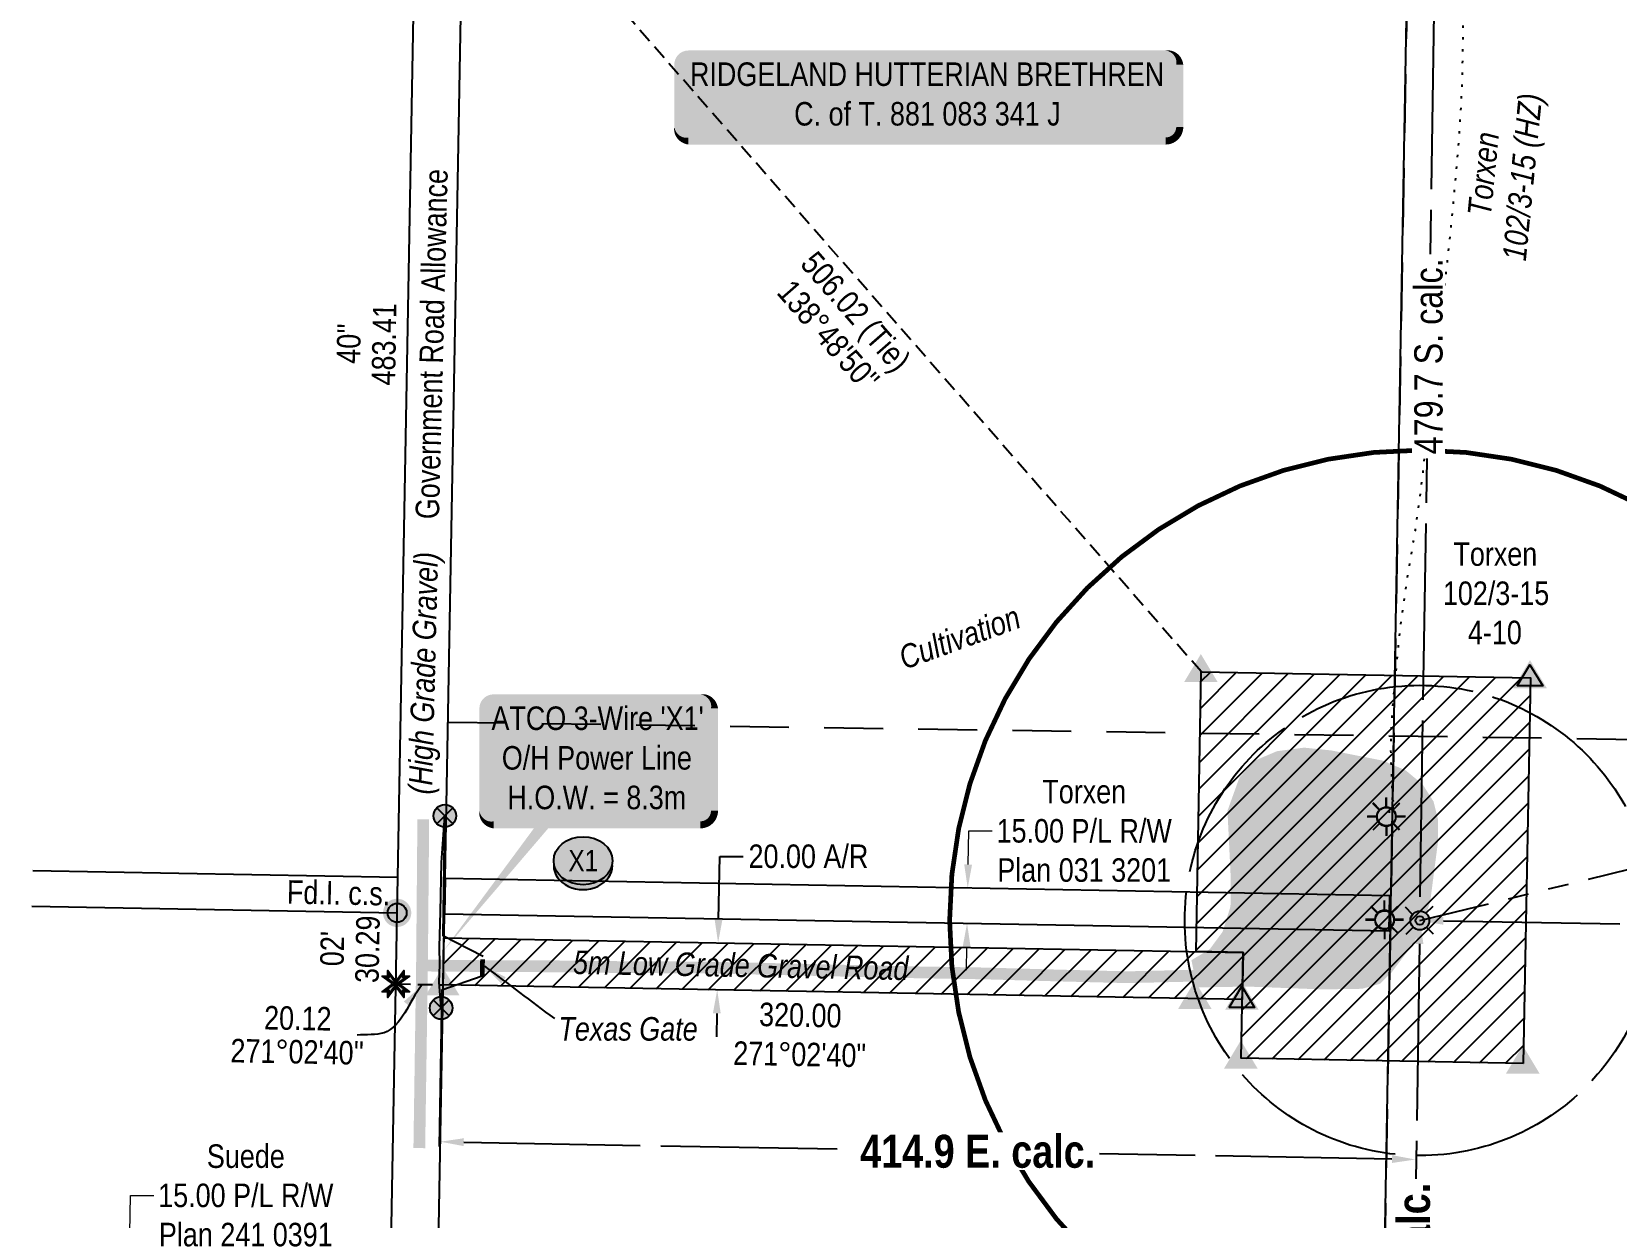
# Model space of a CAD drawing. Extents: x 404739 to 410739, y 5662630 to 5665562.
# Drawn here: x 408317 to 408990, y 5663126 to 5663630 of the extents above; entities that cross this region are included whole.
import ezdxf
from ezdxf.enums import TextEntityAlignment as Align

# ---------------------------------------------------------------- set-up
doc = ezdxf.new("R2010")
doc.units = 0
doc.header["$LTSCALE"] = 5
for name, pattern in [('foc-BUFFER', [16.75, 15, -1.75]), ('foc-COORDS', [16.75, 15, -1.75]), ('foc-DOT', [1, 0.2, -0.8]), ('foc-DRILLPATH', [14.75, 6, -1.75, 1.75, -1.75, 1.75, -1.75]), ('foc-LSD', [8, 5, -3]), ('foc-TIELINE', [1.875, 1.25, -0.625]), ('POWERLINE5', [7.8, 2.4, -0.6, 0.6, -0.6, 0.6, -0.6, 2.4])]:
    doc.linetypes.add(name, pattern=pattern)
for name, color, linetype in [('ABADATA-DRILL', 8, 'foc-DOT'), ('ABADATA-DRILL-T', 8, 'Continuous'), ('AS-FENCE', 48, 'foc-FENCE'), ('AS-OWNER', 7, 'Continuous'), ('AS-POWER', 104, 'foc-POWER'), ('AS-POWER-EXISTING', 72, 'POWERLINE5'), ('AS-POWER-T', 104, 'Continuous'), ('AS-ROADS', 254, 'Continuous'), ('AS-SYMBOL', 7, 'Continuous'), ('AUX-BUFFER', 7, 'foc-BUFFER'), ('C-RW', 13, 'Continuous'), ('L-BD', 7, 'Continuous'), ('L-BD1', 253, 'Continuous'), ('L-MON', 1, 'Continuous'), ('L-ROAD-T', 7, 'Continuous'), ('L-SEC', 7, 'Continuous'), ('L-SECTION-LSD', 7, 'foc-LSD'), ('L-TIE', 7, 'foc-TIELINE'), ('L-TITLEDB', 4, 'Continuous'), ('P-CROSSINGS', 250, 'Continuous'), ('P-OFFSETS', 7, 'foc-COORDS'), ('P-PDRILLPATH', 12, 'foc-DRILLPATH'), ('P-PROPOSED', 10, 'Continuous'), ('P-PROPOSED-EXISTING-H', 59, 'Continuous'), ('P-TXT', 4, 'Continuous')]:
    doc.layers.add(name, color=color, linetype=linetype)
for name, color, linetype, lineweight in [('AS-GENERAL', 48, 'Continuous', 18), ('C-RW-T', 13, 'Continuous', 9), ('C-WS-T', 13, 'Continuous', 9), ('F-RW-T', 190, 'Continuous', 9), ('T-TEXT', 48, 'Continuous', 18)]:
    doc.layers.add(name, color=color, linetype=linetype, lineweight=lineweight)
doc.styles.add('80', font='ARIALN.TTF', dxfattribs={"height": 10})
doc.styles.add('80CG', font='ARIALN.TTF', dxfattribs={"height": 10})
doc.styles.add('80L', font='ARIALN.TTF', dxfattribs={"height": 10})
doc.styles.add('80LS', font='ARIALNI.TTF', dxfattribs={"height": 10})
doc.styles.add('Crossing', font='ARIALN.TTF', dxfattribs={"height": 10})
doc.styles.add('foc-LtypeFont', font='ARIALN.TTF', dxfattribs={"height": 7.35})
doc.linetypes.add('foc-FENCE', pattern='A,10,-1,["X",foc-LtypeFont,S=0.2,R=0,X=-0.625,Y=-0.75],-1.24', length=12.24)
doc.linetypes.add('foc-POWER', pattern='A,6,-1,["P",foc-LtypeFont,S=0.2,R=0,X=-0.625,Y=-0.75],-1.24,4', length=12.24)
doc.dimstyles.new('CG2011', dxfattribs={"dimscale": 5, "dimtxt": 9, "dimasz": 2, "dimexe": 0.2, "dimexo": 0.0625, "dimgap": 0.5, "dimtad": 0, "dimtih": 1, "dimtoh": 1, "dimzin": 0, "dimdsep": 46, "dimtxsty": '80CG', "dimcen": 0.1, "dimse1": 1, "dimse2": 1, "dimclrd": 256, "dimclrt": 256, "dimaunit": 1, "dimadec": 4, "dimazin": 0, "dimtfac": 0.06, "dimtofl": 0, "dimtmove": 0, "dimatfit": 1, "dimfxl": 0.2, "dimtolj": 1, "dimtzin": 0, "dimlwd": -1, "dimarcsym": 0})
doc.dimstyles.new('Compass 5 000', dxfattribs={"dimscale": 5, "dimtxt": 9, "dimasz": 2, "dimexe": 0.2, "dimexo": 0.0625, "dimgap": 0.5, "dimtad": 0, "dimtih": 1, "dimtoh": 1, "dimzin": 0, "dimdsep": 46, "dimtxsty": '80CG', "dimcen": 0.1, "dimse1": 1, "dimse2": 1, "dimclrd": 256, "dimclrt": 256, "dimaunit": 1, "dimadec": 4, "dimazin": 0, "dimtfac": 0.06, "dimtofl": 0, "dimtmove": 0, "dimatfit": 1, "dimfxl": 0.2, "dimtolj": 1, "dimtzin": 0, "dimlwd": -1, "dimarcsym": 0})
pattern_1 = [(45, (176.171, 2443.539), (-5.610239728, 5.610239728), [])]

# ---------------------------------------------------------------- blocks, each defined once
blk = doc.blocks.new('*U448')
h = blk.add_hatch(color=59)
edge = h.paths.add_edge_path()
edge.add_line((-101.5, -20), (101.5, -20))
edge.add_arc((101.5, -14), 6, 270, 360)
edge.add_line((107.5, -14), (107.5, 12.5))
edge.add_arc((101.5, 12.5), 6, 0, 90)
edge.add_line((101.5, 18.5), (-101.5, 18.5))
edge.add_arc((-101.5, 12.5), 6, 90, 180)
edge.add_line((-107.5, 12.5), (-107.5, -14))
edge.add_arc((-101.5, -14), 6, 180, 270)
at = {"color": 1, "flags": 128}
blk.add_lwpolyline([(-101.5, -20, 3, 3, 0), (101.5, -20, 3, 3, 0.414214), (107.5, -14, 3, 3, 0), (107.5, 12.5, 3, 0, 0.414214), (101.5, 18.5, 0, 0, 0), (-101.5, 18.5, 0, 0, 0.414214), (-107.5, 12.5, 0, 0, 0), (-107.5, -14, 0, 3, 0.414214)], format="xyseb", close=True, dxfattribs=at)
blk.add_lwpolyline([(-77.35, 0, 0, 7.5, 0), (0, 0, 0, 0, 0)], format="xyseb", dxfattribs=at)
at = {"color": 1, "style": '80'}
blk.add_attdef('ENTER_TEXT_001', (-35.99, -5), '', height=10, dxfattribs=at)
blk = doc.blocks.new('fdia')
at = {"color": 255, "const_width": 1}
blk.add_lwpolyline([(-0.5, 0, 1), (0.5, 0, 1)], format="xyb", close=True, dxfattribs=at)
blk = doc.blocks.new('Fdiaa')
blk.add_blockref('fdia', (0, 0))
blk = doc.blocks.new('fdib')
at = {"color": 1, "const_width": 1.6}
blk.add_lwpolyline([(-0.4, 0, 1), (0.4, 0, 1)], format="xyb", close=True, dxfattribs=at)
at = {"color": 1}
blk.add_circle((0, 0), 0.8, dxfattribs=at)
blk = doc.blocks.new('Fdibb')
blk.add_blockref('fdib', (0, 0))
blk = doc.blocks.new('fdicc')
for name in ['Fdibb', 'Fdiaa']:
    blk.add_blockref(name, (0, 0))
blk = doc.blocks.new('FDI')
blk.add_blockref('fdicc', (0, 0))
blk = doc.blocks.new('STRIA')
blk.add_hatch(color=255).paths.add_polyline_path([(-0.04, 1.52), (-1.47, -0.87), (1.39, -0.87)])
blk = doc.blocks.new('STRIAA')
blk.add_blockref('STRIA', (0, 0))
blk = doc.blocks.new('STRIB')
at = {"color": 1}
blk.add_solid([(-1.12, -0.67), (-0.04, 1.13), (1.04, -0.67)], dxfattribs=at)
blk = doc.blocks.new('STRIBB')
blk.add_blockref('STRIB', (0, 0))
blk = doc.blocks.new('STRICC')
for name in ['STRIAA', 'STRIBB']:
    blk.add_blockref(name, (0, 0))
blk = doc.blocks.new('fdspike')
blk.add_blockref('STRICC', (0, 0))
blk = doc.blocks.new('GAS')
h = blk.add_hatch(color=255)
h.dxf.hatch_style = 1
edge = h.paths.add_edge_path()
edge.add_arc((0, 0), 0.9, 0, 360)
for p, q in [((0, 0.81), (0, 1.62)), ((-0.81, 0), (-1.62, 0)), ((-0.57, 0.57), (-1.14, 1.14)), ((0.57, 0.57), (1.14, 1.14)), ((1.62, 0), (0.81, 0)), ((-0.57, -0.57), (-1.14, -1.14)), ((0, -0.81), (0, -1.62)), ((1.14, -1.14), (0.57, -0.57))]:
    blk.add_line(p, q)
blk.add_circle((0, 0), 0.8)
blk = doc.blocks.new('POWERPOLE')
h = blk.add_hatch(color=255)
edge = h.paths.add_edge_path()
edge.add_arc((0, 0), 0.96, 0, 360)
at = {"linetype": 'Continuous'}
for p, q in [((0.68, -0.68), (-0.68, 0.68)), ((-0.68, -0.68), (0.68, 0.68))]:
    blk.add_line(p, q, dxfattribs=at)
blk.add_circle((0, 0), 0.96, dxfattribs=at)
blk = doc.blocks.new('TRIA')
blk.add_hatch(color=255).paths.add_polyline_path([(-0.04, 1.52), (-1.47, -0.87), (1.39, -0.87)])
blk = doc.blocks.new('TRIAA')
blk.add_blockref('TRIA', (0, 0))
blk = doc.blocks.new('TRIB')
at = {"color": 1}
blk.add_lwpolyline([(-1.12, -0.67), (-0.04, 1.13), (1.04, -0.67)], close=True, dxfattribs=at)
blk = doc.blocks.new('TRIBB')
blk.add_blockref('TRIB', (0, 0))
blk = doc.blocks.new('TRICC')
for name in ['TRIAA', 'TRIBB']:
    blk.add_blockref(name, (0, 0))
blk = doc.blocks.new('plspike')
blk.add_blockref('TRICC', (0, 0))
blk = doc.blocks.new('TEMP')
h = blk.add_hatch(color=255)
h.dxf.hatch_style = 1
h.paths.add_polyline_path([(0, 0.25), (-0.67, 1.15), (-0.67, 0.67), (-1.15, 0.67), (-0.25, 0), (-1.15, -0.67), (-0.67, -0.67), (-0.67, -1.15), (0, -0.25), (0.67, -1.15), (0.67, -0.67), (1.15, -0.67), (0.25, 0), (1.15, 0.67), (0.67, 0.67), (0.67, 1.15)])
h.paths.add_polyline_path([(0.57, 0.85), (0.57, 0.57), (0.85, 0.57), (0.08, 0), (0.85, -0.57), (0.57, -0.57), (0.57, -0.85), (0, -0.08), (-0.57, -0.85), (-0.57, -0.57), (-0.85, -0.57), (-0.08, 0), (-0.85, 0.57), (-0.57, 0.57), (-0.57, 0.85), (0, 0.08)], flags=16)
h = blk.add_hatch(color=1)
h.dxf.hatch_style = 1
h.paths.add_polyline_path([(0, 0.08), (-0.57, 0.85), (-0.57, 0.57), (-0.85, 0.57), (-0.08, 0), (-0.85, -0.57), (-0.57, -0.57), (-0.57, -0.85), (0, -0.08), (0.57, -0.85), (0.57, -0.57), (0.85, -0.57), (0.08, 0), (0.85, 0.57), (0.57, 0.57), (0.57, 0.85)])
at = {"color": 1}
for p, q in [((-0.08, 0), (0.08, 0)), ((0, 0.08), (0, -0.08))]:
    blk.add_line(p, q, dxfattribs=at)
at = {"color": 255, "flags": 128}
blk.add_lwpolyline([(-0.25, 0), (-1.15, 0.67), (-0.67, 0.67), (-0.67, 1.15), (0, 0.25), (0.67, 1.15), (0.67, 0.67), (1.15, 0.67), (0.25, 0), (1.15, -0.67), (0.67, -0.67), (0.67, -1.15), (0, -0.25), (-0.67, -1.15), (-0.67, -0.67), (-1.15, -0.67)], close=True, dxfattribs=at)
at = {"color": 1, "flags": 128}
blk.add_lwpolyline([(-0.08, 0), (-0.85, 0.57), (-0.57, 0.57), (-0.57, 0.85), (0, 0.08), (0.57, 0.85), (0.57, 0.57), (0.85, 0.57), (0.08, 0), (0.85, -0.57), (0.57, -0.57), (0.57, -0.85), (0, -0.08), (-0.57, -0.85), (-0.57, -0.57), (-0.85, -0.57)], close=True, dxfattribs=at)
blk = doc.blocks.new('*U468')
h = blk.add_hatch(color=255)
edge = h.paths.add_edge_path()
edge.add_line((-44, -28.5), (44, -28.5))
edge.add_arc((44, -22.5), 6, 270, 360)
edge.add_line((50, -22.5), (50, 21))
edge.add_arc((44, 21), 6, 0, 90)
edge.add_line((44, 27), (-44, 27))
edge.add_arc((-44, 21), 6, 90, 180)
edge.add_line((-50, 21), (-50, -22.5))
edge.add_arc((-44, -22.5), 6, 180, 270)
at = {"color": 104, "flags": 128}
blk.add_lwpolyline([(-44, -28.5, 3, 3, 0), (44, -28.5, 3, 3, 0.414214), (50, -22.5, 3, 3, 0), (50, 21, 3, 0, 0.414214), (44, 27, 0, 0, 0), (-44, 27, 0, 0, 0.414214), (-50, 21, 0, 0, 0), (-50, -22.5, 0, 3, 0.414214)], format="xyseb", close=True, dxfattribs=at)
blk.add_lwpolyline([(-65.43, -82.26, 0, 7.5, 0), (0, 0, 0, 0, 0)], format="xyseb", dxfattribs=at)
at = {"color": 104, "style": '80'}
blk.add_attdef('ENTER_TEXT_001', (-26.85, -4.92), '', height=10, dxfattribs=at)
blk = doc.blocks.new('WC')
at = {"layer": 'L-MON'}
h = blk.add_hatch(color=255, dxfattribs=at)
h.dxf.hatch_style = 1
edge = h.paths.add_edge_path()
edge.add_arc((0, 0), 0.9, 0, 360)
at = {"layer": 'L-MON', "color": 240, "flags": 128}
for points in [[(-0.62, 0.5), (-1.23, 1.12)], [(0.52, 0.61), (1.13, 1.21)], [(-1.18, -1.18), (-0.56, -0.57)], [(1.16, -1.18), (0.56, -0.57)]]:
    blk.add_lwpolyline(points, dxfattribs=at)
at = {"layer": 'L-MON', "color": 240}
for radius in [0.8, 0.373]:
    blk.add_circle((0, 0), radius, dxfattribs=at)
blk = doc.blocks.new('*D535')
at = {"layer": 'P-TXT', "transparency": 16777216}
for p, q in [((408608.78, 5663252.93), (408609.28, 5663279.69)), ((408609.28, 5663279.69), (408619.28, 5663279.69)), ((408608.04, 5663212.95), (408607.86, 5663202.95))]:
    blk.add_line(p, q, dxfattribs=at)
for points in [[(408607.12, 5663252.96), (408610.45, 5663252.9), (408608.6, 5663242.93)], [(408606.38, 5663212.98), (408609.71, 5663212.92), (408608.23, 5663222.95)]]:
    blk.add_solid(points, dxfattribs=at)
at = {"layer": 'P-TXT', "transparency": 16777216, "insert": (408647.01, 5663279.69), "char_height": 10, "attachment_point": 5, "style": '80CG'}
blk.add_mtext('\\A1;20.00 A/R', dxfattribs=at)
blk = doc.blocks.new('xing2')
h = blk.add_hatch(color=50)
h.dxf.hatch_style = 1
edge = h.paths.add_edge_path()
edge.add_ellipse((0, 0), major_axis=(-12.5, 0), ratio=0.816297, start_angle=0, end_angle=360)
h = blk.add_hatch(color=250)
h.dxf.hatch_style = 1
edge = h.paths.add_edge_path()
edge.add_ellipse((0, -2.05), major_axis=(-12.5, 0), ratio=0.816297, start_angle=0, end_angle=180)
edge.add_line((12.5, -2.05), (12.5, 0))
edge.add_ellipse((0, 0), major_axis=(-12.5, 0), ratio=0.816297, start_angle=0, end_angle=180, ccw=False)
edge.add_line((-12.5, 0), (-12.5, -2.05))
at = {"color": 250}
blk.add_ellipse((0, 0), major_axis=(-12.5, 0), ratio=0.816297, dxfattribs=at)
blk.add_ellipse((0, -2.05), major_axis=(-12.5, 0), ratio=0.816297, start_param=0, end_param=3.141593, dxfattribs=at)
at = {"color": 250, "style": 'Crossing'}
blk.add_attdef('CROSSING', text='', height=9, dxfattribs=at).set_placement((0.09, 0.02), align=Align.MIDDLE_CENTER)
at = {"color": 250, "style": 'Crossing', "flags": 1}
for tag, p in [('OWNER', (0.09, -12.49)), ('DESCRIPTION', (0.09, -25.77)), ('LOCATION', (0.09, -39.3)), ('DWG_REF', (0.09, -52.84))]:
    blk.add_attdef(tag, text='', height=9, dxfattribs=at).set_placement(p, align=Align.MIDDLE_CENTER)
blk = doc.blocks.new('*D545')
at = {"layer": 'P-OFFSETS', "transparency": 16777216}
for p, q in [((408500.48, 5663158.22), (408667.24, 5663155.18)), ((408895.1, 5663151.02), (408770.72, 5663153.29))]:
    blk.add_line(p, q, dxfattribs=at)
for points in [[(408500.51, 5663159.88), (408500.45, 5663156.55), (408490.48, 5663158.4)], [(408895.13, 5663152.69), (408895.07, 5663149.36), (408905.1, 5663150.84)]]:
    blk.add_solid(points, dxfattribs=at)
at = {"layer": 'P-OFFSETS', "transparency": 16777216, "insert": (408718.98, 5663154.24), "char_height": 10, "attachment_point": 5, "style": '80CG', "bg_fill": 3, "box_fill_scale": 1.1, "bg_fill_color": 256, "bg_fill_true_color": 13158600, "bg_fill_transparency": 0}
blk.add_mtext('\\A1;{\\fArial Narrow|b1|i0|c0|p34;\\H1.4x;\\C14;414.9 E. calc.}', dxfattribs=at)
blk = doc.blocks.new('*D546')
at = {"layer": 'P-OFFSETS', "transparency": 16777216}
for p, q in [((408916.95, 5663252.29), (409056.63, 5663249.88)), ((409286.71, 5663245.91), (409147.03, 5663248.32))]:
    blk.add_line(p, q, dxfattribs=at)
for points in [[(408916.98, 5663253.96), (408916.92, 5663250.63), (408906.95, 5663252.46)], [(409286.74, 5663247.58), (409286.68, 5663244.25), (409296.71, 5663245.74)]]:
    blk.add_solid(points, dxfattribs=at)
at = {"layer": 'P-OFFSETS', "transparency": 16777216, "insert": (409101.83, 5663249.1), "char_height": 10, "attachment_point": 5, "style": '80CG', "bg_fill": 3, "box_fill_scale": 1.1, "bg_fill_color": 256, "bg_fill_true_color": 13158600, "bg_fill_transparency": 0}
blk.add_mtext('\\A1;{\\H1.2x;389.8 W. calc.}', dxfattribs=at)
blk = doc.blocks.new('*D547')
at = {"layer": 'P-OFFSETS', "transparency": 16777216}
for p, q in [((408906.79, 5663242.47), (408905.19, 5663142.56)), ((408901.93, 5662938.59), (408903.53, 5663038.5))]:
    blk.add_line(p, q, dxfattribs=at)
for points in [[(408905.12, 5663242.49), (408908.46, 5663242.44), (408906.95, 5663252.46)], [(408900.26, 5662938.62), (408903.6, 5662938.56), (408901.77, 5662928.59)]]:
    blk.add_solid(points, dxfattribs=at)
at = {"layer": 'P-OFFSETS', "transparency": 16777216, "insert": (408904.36, 5663090.53), "char_height": 10, "attachment_point": 5, "rotation": 90, "style": '80CG', "bg_fill": 3, "box_fill_scale": 1.1, "bg_fill_color": 256, "bg_fill_true_color": 13158600, "bg_fill_transparency": 0}
blk.add_mtext('\\A1;{\\fArial Narrow|b1|i0|c0|p34;\\H1.4x;\\C14;324.1 N. calc.}', dxfattribs=at)
blk = doc.blocks.new('*D548')
at = {"layer": 'P-OFFSETS', "transparency": 16777216}
for p, q in [((408914.23, 5663722.09), (408911.34, 5663535.76)), ((408907.11, 5663262.46), (408909.99, 5663448.79))]:
    blk.add_line(p, q, dxfattribs=at)
for points in [[(408912.56, 5663722.11), (408915.9, 5663722.06), (408914.39, 5663732.09)], [(408905.44, 5663262.49), (408908.77, 5663262.44), (408906.95, 5663252.46)]]:
    blk.add_solid(points, dxfattribs=at)
at = {"layer": 'P-OFFSETS', "transparency": 16777216, "insert": (408910.67, 5663492.28), "char_height": 10, "attachment_point": 5, "rotation": 90, "style": '80CG', "bg_fill": 3, "box_fill_scale": 1.1, "bg_fill_color": 256, "bg_fill_true_color": 13158600, "bg_fill_transparency": 0}
blk.add_mtext('\\A1;{\\H1.2x;479.7 S. calc.}', dxfattribs=at)
blk = doc.blocks.new('*D557')
at = {"layer": 'C-RW-T', "transparency": 16777216}
for p, q in [((408714.9, 5663276.25), (408715.16, 5663290.5)), ((408715.16, 5663290.5), (408725.16, 5663290.5)), ((408714.26, 5663241.26), (408714.08, 5663231.26))]:
    blk.add_line(p, q, dxfattribs=at)
for points in [[(408713.23, 5663276.28), (408716.57, 5663276.22), (408714.72, 5663266.25)], [(408712.59, 5663241.29), (408715.93, 5663241.23), (408714.44, 5663251.26)]]:
    blk.add_solid(points, dxfattribs=at)
at = {"layer": 'C-RW-T', "transparency": 16777216, "insert": (408764.25, 5663290.5), "char_height": 10, "attachment_point": 5, "style": '80CG'}
blk.add_mtext('\\A1;Torxen\\P15.00 P/L R/W\\PPlan 031 3201', dxfattribs=at)
blk = doc.blocks.new('*D562')
at = {"layer": 'F-RW-T', "transparency": 16777216}
for p, q in [((408357.98, 5663087.17), (408358.72, 5663135.53)), ((408358.72, 5663135.53), (408368.72, 5663135.53)), ((408357.44, 5663052.18), (408357.29, 5663042.19))]:
    blk.add_line(p, q, dxfattribs=at)
for points in [[(408356.31, 5663087.2), (408359.65, 5663087.15), (408357.83, 5663077.18)], [(408355.78, 5663052.21), (408359.11, 5663052.16), (408357.6, 5663062.18)]]:
    blk.add_solid(points, dxfattribs=at)
at = {"layer": 'F-RW-T', "transparency": 16777216, "insert": (408407.81, 5663135.53), "char_height": 10, "attachment_point": 5, "style": '80CG'}
blk.add_mtext('\\A1;Suede\\P15.00 P/L R/W\\PPlan 241 0391', dxfattribs=at)

msp = doc.modelspace()

# ---------------------------------------------------------------- hatches: boundary and pattern name
at = {"layer": 'AS-ROADS'}
h = msp.add_hatch(color=256, dxfattribs=at)
h.dxf.hatch_style = 1
h.paths.add_polyline_path([(408812.114, 5663223.971), (408833.632, 5663224.36), (408865.306, 5663223.152), (408882.363, 5663223.413), (408890.129, 5663225.588), (408894.882, 5663230.33), (408903.317, 5663241.445), (408907.569, 5663248.517), (408911.353, 5663260.501), (408914.711, 5663286.351), (408914.618, 5663295.67), (408912.748, 5663303.069), (408908.132, 5663310.298), (408900.901, 5663316.276), (408891.243, 5663320.392), (408869.201, 5663324.75), (408857.725, 5663325.928), (408846.207, 5663324.419), (408836.628, 5663320.353), (408830.208, 5663313.15), (408825.157, 5663299.098), (408826.56, 5663270.252), (408826.435, 5663258.412), (408823.085, 5663247.628), (408817.576, 5663240.166), (408809.849, 5663235.595)])
at = {"layer": 'P-PROPOSED-EXISTING-H'}
h = msp.add_hatch(dxfattribs=at)
h.set_pattern_fill('ANSI31', color=256, scale=2.498922)
h.set_pattern_definition(pattern_1)
h.paths.add_polyline_path([(408831.846, 5663238.816), (408831.477, 5663218.828), (408831.016, 5663193.843), (408950.944, 5663191.63), (408953.968, 5663355.532), (408814.052, 5663358.113), (408811.858, 5663239.185)])
h = msp.add_hatch(dxfattribs=at)
h.set_pattern_fill('ANSI31', color=256, scale=2.498922)
h.set_pattern_definition(pattern_1)
h.paths.add_polyline_path([(408491.695, 5663225.096), (408811.488, 5663219.197), (408831.477, 5663218.828), (408831.846, 5663238.816), (408492.059, 5663245.084)])

# ---------------------------------------------------------------- linework, layer by layer
at = {"layer": 'ABADATA-DRILL', "flags": 128}
msp.add_lwpolyline([(408894.057, 5663298.242), (408894.057, 5663298.242), (408894.057, 5663298.242), (408894.048, 5663298.292), (408893.966, 5663299.904), (408894.452, 5663301.935), (408895.52, 5663303.507), (408896.458, 5663303.92), (408896.608, 5663303.368), (408896.538, 5663303.379), (408896.18, 5663302.895), (408895.837, 5663302.161), (408895.623, 5663301.395), (408895.409, 5663300.588), (408895.341, 5663300.149), (408895.418, 5663299.988), (408895.417, 5663299.938), (408895.436, 5663299.878), (408895.475, 5663299.837), (408895.476, 5663299.857), (408895.423, 5663300.258), (408895.334, 5663301.44), (408895.304, 5663303.131), (408895.242, 5663305.322), (408895.194, 5663308.253), (408895.167, 5663311.784), (408895.023, 5663315.528), (408894.788, 5663319.782), (408894.663, 5663324.575), (408894.739, 5663330.035), (408894.975, 5663336.031), (408895.352, 5663342.616), (408896.015, 5663350.125), (408896.879, 5663358.251), (408897.673, 5663366.989), (408898.586, 5663376.194), (408899.891, 5663386.082), (408901.393, 5663396.327), (408903.163, 5663407.078), (408905.021, 5663418.257), (408906.697, 5663429.899), (408908.175, 5663441.645), (408909.522, 5663453.903), (408910.746, 5663466.003), (408912.087, 5663478.471), (408913.619, 5663491.046), (408915.196, 5663503.85), (408916.773, 5663516.664), (408918.387, 5663529.868), (408919.554, 5663540.429), (408921.125, 5663556.344), (408922.413, 5663570.323), (408923.503, 5663583.366), (408924.411, 5663596.782), (408925.004, 5663609.963), (408925.267, 5663623.111), (408925.388, 5663636.221), (408925.485, 5663649.021), (408925.486, 5663662.093), (408925.404, 5663675.016), (408925.317, 5663688.19), (408925.202, 5663701.444), (408924.995, 5663714.63), (408924.693, 5663727.517), (408924.316, 5663740.726), (408923.878, 5663753.856), (408923.484, 5663767.185), (408923.237, 5663780.351), (408923.06, 5663793.566), (408922.853, 5663806.742), (408922.648, 5663819.988), (408922.643, 5663831.012)], dxfattribs=at)
at = {"layer": 'AS-FENCE', "flags": 128}
for points in [[(408492.247, 5663296.291), (408491.536, 5663246.105), (408508.669, 5663237.343)], [(408508.315, 5663230.07), (408508.314, 5663228.762), (408491.104, 5663222.799), (408490.036, 5663156.388)]]:
    msp.add_lwpolyline(points, dxfattribs=at)
at = {"layer": 'AS-GENERAL', "const_width": 1.999, "flags": 128}
msp.add_lwpolyline([(408508.46, 5663235.95), (408508.314, 5663228.762)], dxfattribs=at)
at = {"layer": 'AS-POWER', "flags": 128}
msp.add_lwpolyline([(408490.822, 5663215.254), (408490.044, 5663226.225), (408490.228, 5663233.719), (408490.215, 5663241.224), (408490.577, 5663256.08), (408490.938, 5663277.136), (408492.385, 5663296.936)], dxfattribs=at)
at = {"layer": 'AS-ROADS', "const_width": 4.998, "flags": 128}
for points in [[(408481.571, 5663155.686), (408482.722, 5663233.298), (408483.262, 5663295.499)], [(408482.722, 5663233.298), (408509.958, 5663233.058), (408539.988, 5663232.956), (408570.334, 5663232.602), (408600.456, 5663232.488), (408630.832, 5663231.859), (408661.382, 5663231.117), (408691.817, 5663230.429), (408721.933, 5663229.939), (408752.304, 5663229.084), (408782.71, 5663228.331), (408812.261, 5663229.009)]]:
    msp.add_lwpolyline(points, dxfattribs=at)
at = {"layer": 'AUX-BUFFER', "color": 251, "linetype": 'foc-BUFFER', "const_width": 1.999, "flags": 128}
msp.add_lwpolyline([(408707.037, 5663252.464, 1), (409106.865, 5663252.464, 1)], format="xyb", close=True, dxfattribs=at)
at = {"layer": 'AUX-BUFFER', "color": 251, "linetype": 'foc-BUFFER'}
msp.add_circle((408906.951, 5663252.464), 99.957, dxfattribs=at)
at = {"layer": 'C-RW', "flags": 128}
for points in [[(408316.781, 5663258.57), (408472.143, 5663255.686), (408472.416, 5663270.675), (408317.224, 5663273.545)], [(408893.911, 5663247.986), (408894.179, 5663262.972), (408492.521, 5663270.315), (408492.247, 5663255.302), (408893.911, 5663247.986)]]:
    msp.add_lwpolyline(points, dxfattribs=at)
at = {"layer": 'L-BD', "color": 5, "flags": 128}
for points in [[(408814.052, 5663358.113), (408814.051, 5663358.078)], [(408811.487, 5663219.15), (408811.487, 5663219.162)]]:
    msp.add_lwpolyline(points, dxfattribs=at)
at = {"layer": 'L-SEC', "flags": 128}
for points in [[(408466.305, 5662935.558), (408480.948, 5663738.806)], [(408486.41, 5662935.191), (408501.053, 5663738.439)]]:
    msp.add_lwpolyline(points, dxfattribs=at)
at = {"layer": 'L-SECTION-LSD'}
for p, q in [((408903.022, 5663732.2), (408888.787, 5662929.701)), ((408493.731, 5663336.815), (409299.095, 5663325.071))]:
    msp.add_line(p, q, dxfattribs=at)
at = {"layer": 'L-TIE', "flags": 128}
for points in [[(408814.052, 5663358.113), (408480.948, 5663738.806)], [(408471.59, 5663225.467), (408491.695, 5663225.096)]]:
    msp.add_lwpolyline(points, dxfattribs=at)
at = {"layer": 'L-TITLEDB', "flags": 128}
msp.add_lwpolyline([(408888.787, 5662929.701), (408903.022, 5663732.2)], dxfattribs=at)
at = {"layer": 'P-PROPOSED'}
for points in [[(408950.934, 5663191.687), (408831.006, 5663193.872), (408831.825, 5663238.845), (408811.837, 5663239.209), (408814.004, 5663358.138), (408953.92, 5663355.589)], [(408492.058, 5663245.036), (408831.825, 5663238.845), (408831.461, 5663218.857), (408491.697, 5663225.048)]]:
    msp.add_lwpolyline(points, close=True, dxfattribs=at)

# ---------------------------------------------------------------- block references
at = {"layer": 'AS-OWNER', "color": 5}
ref = msp.add_blockref('*U448', (408697.42, 5663603.808), dxfattribs=dict(at, xscale=0.99956877, yscale=0.99956877, zscale=0.99956877))
ref.add_attrib('ENTER_TEXT_001', 'RIDGELAND HUTTERIAN BRETHREN', (408596.645, 5663607.225), dxfattribs={"layer": '0', "color": 1, "height": 9.99569, "style": '80'})
ref.add_attrib('ENTER_TEXT_002', 'C. of T. 881 083 341 J', (408640.94, 5663590.388), dxfattribs={"layer": '0', "color": 1, "height": 9.99569, "style": '80'})
at = {"layer": 'AS-POWER-EXISTING', "color": 5, "xscale": 5.000000000000059, "yscale": 5.000000000000059, "zscale": 5.000000000000059}
for p in [(408492.385, 5663296.936), (408490.822, 5663215.254)]:
    msp.add_blockref('POWERPOLE', p, dxfattribs=at)
at = {"layer": 'AS-POWER-T'}
ref = msp.add_blockref('*U468', (408557.096, 5663321.596), dxfattribs=dict(at, xscale=0.99956877, yscale=0.99956877, zscale=0.99956877))
ref.add_attrib('ENTER_TEXT_001', "ATCO 3-Wire 'X1'", (408512.238, 5663333.431), dxfattribs={"layer": '0', "color": 104, "height": 9.99569, "style": '80'})
ref.add_attrib('ENTER_TEXT_002', 'O/H Power Line', (408516.643, 5663316.595), dxfattribs={"layer": '0', "color": 104, "height": 9.99569, "style": '80'})
ref.add_attrib('ENTER_TEXT_003', 'H.O.W. = 8.3m', (408518.999, 5663299.758), dxfattribs={"layer": '0', "color": 104, "height": 9.99569, "style": '80'})
at = {"layer": 'AS-SYMBOL', "color": 5, "xscale": 4.997843850000032, "yscale": 4.997843850000032, "zscale": 4.997843850000032}
for p in [(408892.654, 5663296.517), (408892.73, 5663296.7), (408891.951, 5663252.861), (408891.961, 5663252.61)]:
    msp.add_blockref('GAS', p, dxfattribs=at)
at = {"layer": 'L-MON', "color": 5}
for name, p, xscale, yscale, zscale in [('fdspike', (408814.052, 5663358.113), 4.99784385000003, 4.99784385000003, 4.99784385000003), ('plspike', (408953.968, 5663355.532), 4.997843850000032, 4.997843850000032, 4.997843850000032), ('FDI', (408472.143, 5663255.686), 5.000000000000059, 5.000000000000059, 5.000000000000059), ('TEMP', (408471.59, 5663225.467), 4.997843850000032, 4.997843850000032, 4.997843850000032), ('fdspike', (408491.666, 5663225.045), 4.99784385000003, 4.99784385000003, 4.99784385000003), ('fdspike', (408811.487, 5663219.15), 4.99784385000003, 4.99784385000003, 4.99784385000003), ('plspike', (408831.477, 5663218.828), 4.997843850000032, 4.997843850000032, 4.997843850000032), ('fdspike', (408831.027, 5663193.844), 4.99784385000003, 4.99784385000003, 4.99784385000003), ('fdspike', (408950.886, 5663191.712), 4.99784385000003, 4.99784385000003, 4.99784385000003)]:
    msp.add_blockref(name, p, dxfattribs=dict(at, xscale=xscale, yscale=yscale, zscale=zscale))
at = {"layer": 'L-MON', "xscale": 4.99784385000003, "yscale": 4.99784385000003, "zscale": 4.99784385000003}
msp.add_blockref('WC', (408906.951, 5663252.464), dxfattribs=at)
at = {"layer": 'P-CROSSINGS', "color": 2, "xscale": 0.99956877, "yscale": 0.99956877, "zscale": 0.99956877}
msp.add_blockref('xing2', (408551.189, 5663277.849), dxfattribs=at).add_auto_attribs({'CROSSING': 'X1'})

# ---------------------------------------------------------------- texts
at = {"layer": 'ABADATA-DRILL-T', "insert": (408925.249, 5663533.132), "char_height": 10, "attachment_point": 1, "rotation": 84.360023, "style": '80L'}
msp.add_mtext_dynamic_manual_height_columns('\\pi19.558;{\\fArial Narrow|b0|i1|c0|p34;Torxen\\P\\pi2.0615;102/3-15 (HZ)}', width=73.06569, gutter_width=50, heights=[0], dxfattribs=at)
at = {"layer": 'C-WS-T', "insert": (408916.081, 5663413.225), "char_height": 9.99569, "attachment_point": 1, "style": '80L'}
msp.add_mtext_dynamic_manual_height_columns('\\pi5.1399;Torxen\\P\\pi0.66363;102/3-15 \\P\\pi11.304,t81.273;4-10 ', width=44.82827, gutter_width=50, heights=[0], dxfattribs=at)
at = {"layer": 'L-BD', "style": '80L'}
for s, height, rotation, p in [('506.02 (Tie)', 9.99569, 311.1857, (408666.242, 5663510.487)), ("138°48'50''", 9.99569, 311.1857, (408655.523, 5663501.107)), ('483.41', 9.9957, 88.9556, (408466.55, 5663497.428)), ("40''", 9.9957, 88.9556, (408451.559, 5663497.701)), ('30.29', 9.9957, 88.9556, (408459.521, 5663240.217)), ("02'", 9.9957, 88.9556, (408444.53, 5663240.49))]:
    msp.add_text(s, height=height, rotation=rotation, dxfattribs=at).set_placement(p, align=Align.MIDDLE)
at = {"layer": 'L-BD1', "style": '80L'}
for s, height, p in [('20.12', 9.9957, (408429.921, 5663210.885)), ("271°02'40''", 9.99569, (408429.658, 5663196.643))]:
    msp.add_text(s, height=height, rotation=358.9431, dxfattribs=at).set_placement(p, align=Align.MIDDLE)
at = {"layer": 'L-BD1', "insert": (408643.66, 5663217.232), "char_height": 9.9957, "width": 55.98308, "attachment_point": 2, "rotation": 358.9431, "style": '80L'}
msp.add_mtext('320.00\\P271°02\'40"', dxfattribs=at)
at = {"layer": 'L-MON', "insert": (408425.395, 5663269.616), "char_height": 9.9957, "attachment_point": 1, "rotation": 358.936622, "style": '80L'}
msp.add_mtext_dynamic_manual_height_columns('Fd.I. c.s.', width=42.86845, gutter_width=50, heights=[0], dxfattribs=at)
at = {"layer": 'L-ROAD-T', "style": '80L'}
msp.add_text('Government Road Allowance', height=9.99569, rotation=88.556479, dxfattribs=at).set_placement((408486.803, 5663497.496), align=Align.MIDDLE_CENTER)
at = {"layer": 'T-TEXT', "style": '80LS'}
for s, rotation, p in [('(High Grade Gravel)', 88.556479, (408483.277, 5663357.601)), ('Cultivation', 20, (408711.247, 5663372.829))]:
    msp.add_text(s, height=9.99569, rotation=rotation, dxfattribs=at).set_placement(p, align=Align.MIDDLE_CENTER)
at = {"layer": 'T-TEXT', "insert": (408547.048, 5663239.728), "char_height": 9.99569, "attachment_point": 1, "rotation": 358.9431, "style": '80L'}
msp.add_mtext_dynamic_manual_height_columns('{\\fArial Narrow|b0|i1|c0|p34;5m Low Grade Gravel Road}', width=144.59362, gutter_width=50, heights=[0], dxfattribs=at)
at = {"layer": 'T-TEXT', "insert": (408540.726, 5663211.375), "char_height": 9.99569, "attachment_point": 1, "style": '80L'}
msp.add_mtext_dynamic_manual_height_columns('{\\fArial Narrow|b0|i1|c0|p34;Texas Gate}', width=58.27913, gutter_width=50, heights=[0], dxfattribs=at)

# ---------------------------------------------------------------- dimensions: what is measured, and where the dimension line sits
at = {"layer": 'F-RW-T'}
dim = msp.add_linear_dim(base=(408357.826, 5663077.176), p1=(408384.423, 5663061.773), p2=(408384.653, 5663076.765), angle=89.1222, text='Suede\\P15.00 P/L R/W\\PPlan 241 0391', dimstyle='Compass 5 000', dxfattribs=at)
dim.commit()
dim.dimension.update_dxf_attribs({"geometry": '*D562', "text_midpoint": (408407.806, 5663135.528), "dimtype": 161})
at = {"layer": 'P-TXT', "color": 2}
dim = msp.add_linear_dim(base=(408608.229, 5663222.946), p1=(408681.691, 5663241.586), p2=(408681.322, 5663221.598), angle=268.9431, text='20.00 A/R', dimstyle='Compass 5 000', dxfattribs=at)
dim.commit()
dim.dimension.update_dxf_attribs({"geometry": '*D535', "text_midpoint": (408647.012, 5663279.694), "dimtype": 161})

# ---------------------------------------------------------------- leaders
at = {"layer": 'L-BD1', "path_type": 1}
msp.add_leader([(408482.516, 5663224.746), (408466.57, 5663204.73), (408455.198, 5663203.741)], dimstyle='Compass 5 000', override={"dimgap": 0.5, "dimtad": 0}, dxfattribs=at)
at = {"layer": 'T-TEXT', "path_type": 1}
msp.add_leader([(408509.342, 5663232.974), (408538.981, 5663210.76)], dimstyle='Compass 5 000', override={"dimgap": 0.5, "dimtad": 0}, dxfattribs=at)

# ---------------------------------------------------------------- next in the draw order: dimensions: what is measured, and where the dimension line sits
at = {"layer": 'P-OFFSETS'}
dim = msp.add_linear_dim(base=(408490.479, 5663158.401), p1=(408906.951, 5663252.464), p2=(408492.331, 5663260.022), angle=178.955629, text='{\\fArial Narrow|b1|i0|c0|p34;\\H1.4x;\\C14;414.9 E. calc.}', dimstyle='CG2011', override={"dimtfill": 1}, dxfattribs=at)
dim.commit()
dim.dimension.update_dxf_attribs({"geometry": '*D545', "text_midpoint": (408718.979, 5663154.235), "dimtype": 161})

# ---------------------------------------------------------------- next in the draw order: dimensions: what is measured, and where the dimension line sits
at = {"layer": 'C-RW-T', "color": 5}
dim = msp.add_linear_dim(base=(408714.718, 5663266.253), p1=(408727.133, 5663251.024), p2=(408727.407, 5663266.021), angle=88.952617, text='Torxen\\P15.00 P/L R/W\\PPlan 031 3201', dimstyle='Compass 5 000', dxfattribs=at)
dim.commit()
dim.dimension.update_dxf_attribs({"geometry": '*D557', "text_midpoint": (408764.247, 5663290.502), "dimtype": 161})
at = {"layer": 'P-OFFSETS'}
dim = msp.add_aligned_dim(p1=(408906.951, 5663252.464), p2=(408901.769, 5662928.59), distance=0, text='{\\fArial Narrow|b1|i0|c0|p34;\\H1.4x;\\C14;324.1 N. calc.}', dimstyle='CG2011', override={"dimtfill": 1}, dxfattribs=at)
dim.commit()
dim.dimension.update_dxf_attribs({"geometry": '*D547', "text_midpoint": (408904.36, 5663090.527), "text_rotation": 90})

# ---------------------------------------------------------------- next in the draw order: dimensions: what is measured, and where the dimension line sits
dim = msp.add_aligned_dim(p1=(408906.951, 5663252.464), p2=(408914.386, 5663732.087), distance=0, text='{\\H1.2x;479.7 S. calc.}', dimstyle='CG2011', override={"dimtfill": 1}, dxfattribs=at)
dim.commit()
dim.dimension.update_dxf_attribs({"geometry": '*D548', "text_midpoint": (408910.668, 5663492.276), "text_rotation": 90})

# ---------------------------------------------------------------- next in the draw order: dimensions: what is measured, and where the dimension line sits
dim = msp.add_aligned_dim(p1=(408906.951, 5663252.464), p2=(409296.709, 5663245.742), distance=0, text='{\\H1.2x;389.8 W. calc.}', dimstyle='CG2011', override={"dimtfill": 1}, dxfattribs=at)
dim.commit()
dim.dimension.update_dxf_attribs({"geometry": '*D546', "text_midpoint": (409101.83, 5663249.103)})

# ---------------------------------------------------------------- next in the draw order: linework, layer by layer
at = {"layer": 'P-PDRILLPATH', "flags": 128}
msp.add_lwpolyline([(408906.951, 5663252.464), (409129.019, 5663306.838), (409136.38, 5663326.714), (409170.689, 5663728.044), (409180.875, 5664130.384), (409188.056, 5664532.148), (409188.328, 5664716.201), (409147.579, 5664954.716), (408927.807, 5665132.851), (408723.031, 5665254.787)], dxfattribs=at)

# ---------------------------------------------------------------- next in the draw order: block references
at = {"xscale": 4.99784385000001, "yscale": 4.99784385000001, "zscale": 4.99784385000001}
msp.add_blockref('WC', (408906.951, 5663252.464), dxfattribs=at)

doc.saveas('drawing.dxf')
